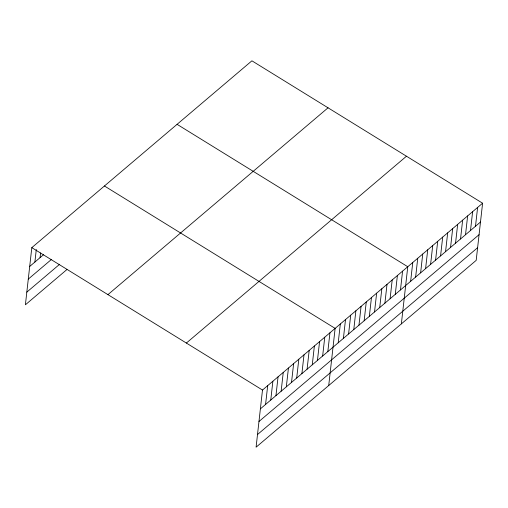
<?xml version="1.0" encoding="UTF-8"?>
<svg xmlns="http://www.w3.org/2000/svg" width="508" height="508" viewBox="0 0 508 508"><rect width="100%" height="100%" fill="white"/><g stroke="black" fill="none" stroke-linecap="round" stroke-linejoin="round"><path stroke-width="0.76" d="M482.6 203.213L262.496 390.042L256.089 447.186L476.193 260.356L482.6 203.213L251.911 60.814L31.807 247.644L25.4 304.787L66.904 269.558M34.887 262.045L36.297 249.504M40.075 257.645L40.602 252.94M265.576 404.444L267.684 385.635M270.764 400.044L272.872 381.235M275.952 395.637L278.06 376.828M281.14 391.236L283.248 372.428M286.328 386.829L288.442 368.021M291.516 382.429L293.63 363.62M296.704 378.022L298.818 359.213M301.892 373.621L304.006 354.813M307.08 369.214L309.194 350.406M312.268 364.814L314.382 346.005M317.456 360.407L319.57 341.598M322.644 356.006L324.758 337.198M327.831 351.6L329.946 332.791M328.72 385.534L335.134 328.39L104.445 185.992M338.214 342.792L340.322 323.983M343.402 338.392L345.51 319.583M348.59 333.985L350.698 315.176M353.778 329.584L355.886 310.775M358.965 325.177L361.074 306.368M364.153 320.777L366.262 301.968M369.341 316.37L371.45 297.561M374.529 311.969L376.638 293.16M379.717 307.562L381.825 288.754M384.905 303.162L387.013 284.353M390.093 298.755L392.201 279.946M395.281 294.354L397.389 275.546M400.469 289.947L402.577 271.139M401.358 323.882L407.765 266.738L177.076 124.333M410.642 281.311L412.756 262.503M415.633 277.076L417.741 258.267M420.624 272.84L422.732 254.032M425.609 268.605L427.723 249.796M430.6 264.37L432.708 245.561M435.591 260.134L437.699 241.325M440.576 255.905L442.69 237.09M445.567 251.67L447.675 232.861M450.558 247.434L452.666 228.625M455.543 243.199L457.657 224.39M460.534 238.963L462.642 220.154M465.525 234.728L467.633 215.919M470.51 230.492L472.624 211.684M475.501 226.257L477.609 207.448M29.699 266.452L43.536 254.705M28.283 279.102L51.34 259.531M26.816 292.132L59.677 264.243M107.937 294.634L328.041 107.804M186.373 343.046L406.47 156.223M260.388 408.851L480.492 222.021M258.972 421.5L479.069 234.677M257.505 434.537L477.609 247.707M31.807 247.644L262.496 390.042"/></g></svg>
